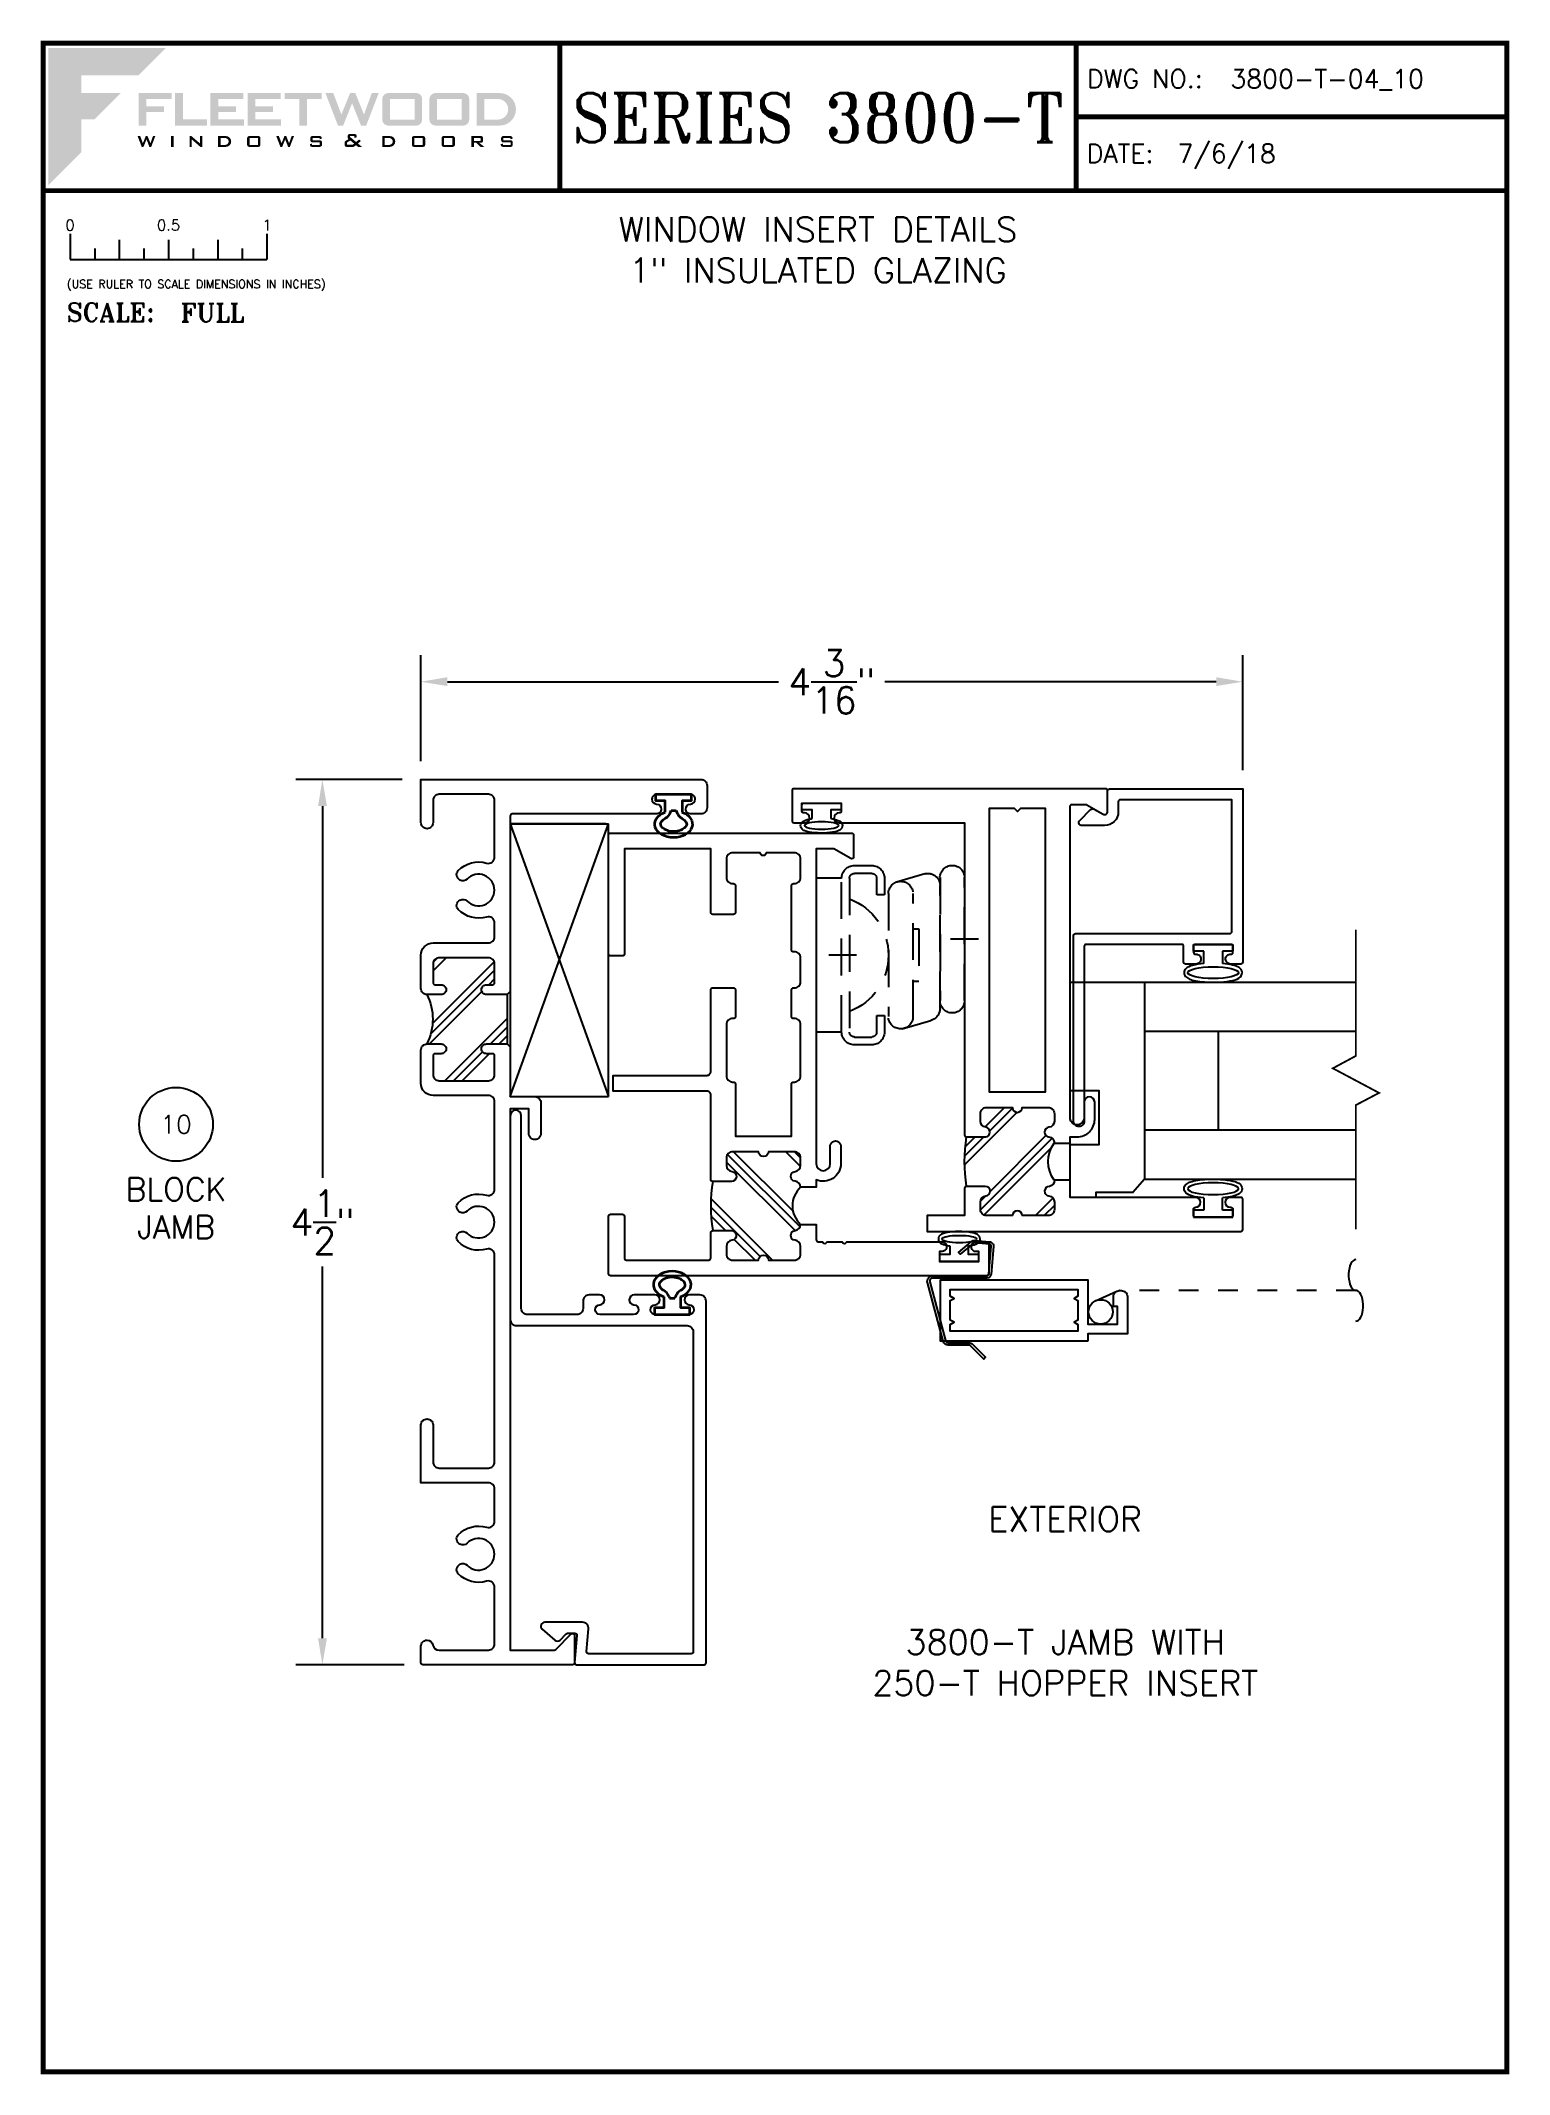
# Paper-space layout 'DETAIL 10' of a CAD drawing. Extents: x 0.3 to 7.8, y 0.1 to 10.4.
# The model-space entities are those that its viewports show. They can reach past a viewport. Long polylines and large blocks are cut down to what shows.
import ezdxf
from ezdxf.enums import TextEntityAlignment as Align

# ---------------------------------------------------------------- set-up
doc = ezdxf.new("R2010")
doc.units = 0
doc.header["$MEASUREMENT"] = 0
doc.linetypes.add('HIDDEN', pattern=[0.375, 0.25, -0.125])
doc.layers.get('0').update_dxf_attribs({"linetype": 'CONTINUOUS'})
doc.layers.get('Defpoints').update_dxf_attribs({"linetype": 'CONTINUOUS'})
for name, color, linetype in [('DIM', 7, 'CONTINUOUS'), ('FRAME', 1, 'CONTINUOUS'), ('GEOMETRY', 1, 'CONTINUOUS'), ('GLASS', 7, 'CONTINUOUS'), ('MISC', 7, 'CONTINUOUS'), ('SCREEN', 5, 'CONTINUOUS'), ('SCREEN_CLIP', 7, 'CONTINUOUS'), ('TEXT', 7, 'CONTINUOUS'), ('VENT', 5, 'CONTINUOUS')]:
    doc.layers.add(name, color=color, linetype=linetype)
doc.layers.add('PROFILE NUMBER', color=150, linetype='CONTINUOUS', lineweight=35)
doc.layers.add('VP', color=40, linetype='CONTINUOUS', plot=False)
doc.layers.get('VP').off()
doc.styles.add('ROMANS', font='romans')
doc.styles.add('ROMANT', font='romant')
doc.styles.add('SIMPLEX-094', font='simplex.shx', dxfattribs={"height": 0.094})
doc.styles.get("Standard").update_dxf_attribs({"font": 'simplex.shx'})
doc.dimstyles.new('FULL SCALE', dxfattribs={"dimscale": 0.75, "dimtxt": 0.18, "dimasz": 0.18, "dimexe": 0.18, "dimexo": 0.125, "dimgap": 0.09, "dimtad": 0, "dimtih": 1, "dimtoh": 1, "dimdec": 4, "dimzin": 0, "dimdsep": 46, "dimlunit": 4, "dimtxsty": 'Standard', "dimcen": 0.09, "dimadec": 0, "dimazin": 0, "dimtfac": 1, "dimtdec": 4, "dimtofl": 0, "dimtmove": 0, "dimatfit": 3, "dimfxl": 0, "dimtolj": 1, "dimtzin": 0, "dimarcsym": 0})

# ---------------------------------------------------------------- blocks, each defined once
blk = doc.blocks.new('sectball')
blk.add_circle((0, 0), 0.125)
blk.add_attdef('NO', text='', height=0.062).set_placement((0, 0), align=Align.MIDDLE_CENTER)
for tag, p in [('LINE1', (0, -0.2588)), ('LINE2', (0, -0.3864)), ('LINE3', (0, -0.5214))]:
    blk.add_attdef(tag, text='', height=0.078).set_placement(p, align=Align.CENTER)
blk = doc.blocks.new('Fleetwood_Logo_6-10-15')
h = blk.add_hatch(color=154)
h.dxf.hatch_style = 1
h.paths.add_polyline_path([(0.2526, -0.0017), (0.0019, -0.0017), (0.0019, -0.2942), (0.0725, -0.2236), (0.0725, -0.1535), (0.1007, -0.1535), (0.1567, -0.0976), (0.0725, -0.0976), (0.0725, -0.0596), (0.1946, -0.0596)])
h = blk.add_hatch(color=251)
h.dxf.hatch_style = 1
h.paths.add_polyline_path([(0.2487, -0.1256), (0.2112, -0.1256), (0.2112, -0.1102), (0.2647, -0.1102), (0.2647, -0.0976), (0.1946, -0.0976), (0.1946, -0.1667), (0.2112, -0.1667), (0.2112, -0.1377), (0.2487, -0.1377)])
h = blk.add_hatch(color=251)
h.dxf.hatch_style = 1
h.paths.add_polyline_path([(0.2886, -0.0976), (0.272, -0.0976), (0.272, -0.1667), (0.3401, -0.1667), (0.3401, -0.1535), (0.2886, -0.1535)])
h = blk.add_hatch(color=251)
h.dxf.hatch_style = 1
h.paths.add_polyline_path([(0.4175, -0.0976), (0.3474, -0.0976), (0.3474, -0.1667), (0.4185, -0.1667), (0.4185, -0.1534), (0.364, -0.1534), (0.364, -0.1377), (0.4015, -0.1377), (0.4015, -0.1256), (0.364, -0.1256), (0.364, -0.1102), (0.4175, -0.1102)])
h = blk.add_hatch(color=251)
h.dxf.hatch_style = 1
h.paths.add_polyline_path([(0.4965, -0.0976), (0.4264, -0.0976), (0.4264, -0.1667), (0.4975, -0.1667), (0.4975, -0.1534), (0.443, -0.1534), (0.443, -0.1377), (0.4804, -0.1377), (0.4804, -0.1256), (0.443, -0.1256), (0.443, -0.1102), (0.4965, -0.1102)])
h = blk.add_hatch(color=251)
h.dxf.hatch_style = 1
h.paths.add_polyline_path([(0.5842, -0.0976), (0.5054, -0.0976), (0.5054, -0.1102), (0.5365, -0.1102), (0.5365, -0.1667), (0.5531, -0.1667), (0.5531, -0.1102), (0.5842, -0.1102)])
h = blk.add_hatch(color=251)
h.dxf.hatch_style = 1
h.paths.add_polyline_path([(0.6089, -0.0976), (0.5921, -0.0976), (0.6188, -0.1667), (0.63, -0.1667), (0.6489, -0.1192), (0.6679, -0.1667), (0.6789, -0.1667), (0.7056, -0.0976), (0.6908, -0.0976), (0.6742, -0.1433), (0.6558, -0.0976), (0.6446, -0.0976), (0.6261, -0.1433)])
h = blk.add_hatch(color=251)
h.dxf.hatch_style = 1
h.paths.add_polyline_path([(0.7853, -0.0976), (0.726, -0.0976, 0.414214), (0.7133, -0.1102), (0.7133, -0.154, 0.414214), (0.726, -0.1667), (0.7853, -0.1667, 0.414214), (0.798, -0.154), (0.798, -0.1102, 0.414214)])
h.paths.add_polyline_path([(0.7819, -0.1102), (0.7819, -0.154), (0.7294, -0.154), (0.7294, -0.1102)], flags=16)
h = blk.add_hatch(color=251)
h.dxf.hatch_style = 1
h.paths.add_polyline_path([(0.8856, -0.0976), (0.8262, -0.0976, 0.414214), (0.8136, -0.1102), (0.8136, -0.154, 0.414214), (0.8262, -0.1667), (0.8856, -0.1667, 0.414214), (0.8982, -0.154), (0.8982, -0.1102, 0.414214)])
h.paths.add_polyline_path([(0.8822, -0.1102), (0.8822, -0.154), (0.8296, -0.154), (0.8296, -0.1102)], flags=16)
h = blk.add_hatch(color=251)
h.dxf.hatch_style = 1
h.paths.add_polyline_path([(0.9632, -0.0976), (0.914, -0.0976), (0.914, -0.1667), (0.9632, -0.1667, 1)])
h.paths.add_polyline_path([(0.9301, -0.1102), (0.9593, -0.1102, -1), (0.9593, -0.154), (0.9301, -0.154)], flags=16)
h = blk.add_hatch(color=7)
h.dxf.hatch_style = 1
h.paths.add_polyline_path([(0.2301, -0.1891), (0.2251, -0.1891), (0.2196, -0.2043), (0.2134, -0.1891), (0.2097, -0.1891), (0.2035, -0.2043), (0.1978, -0.1891), (0.1922, -0.1891), (0.2011, -0.2121), (0.2048, -0.2121), (0.2112, -0.1963), (0.2175, -0.2121), (0.2212, -0.2121)])
h = blk.add_hatch(color=7)
h.dxf.hatch_style = 1
h.paths.add_polyline_path([(0.2691, -0.1891), (0.2637, -0.1891), (0.2637, -0.2118), (0.2637, -0.2121), (0.2691, -0.2121)])
h = blk.add_hatch(color=7)
h.dxf.hatch_style = 1
h.paths.add_polyline_path([(0.3077, -0.1964), (0.3259, -0.2121), (0.3298, -0.2121), (0.3298, -0.1891), (0.325, -0.1891), (0.325, -0.2047), (0.3067, -0.1891), (0.3029, -0.1891), (0.3029, -0.2121), (0.3077, -0.2121)])
h = blk.add_hatch(color=7)
h.dxf.hatch_style = 1
h.paths.add_polyline_path([(0.3801, -0.1891), (0.3637, -0.1891), (0.3637, -0.2121), (0.3801, -0.2121, 1)])
h.paths.add_polyline_path([(0.3691, -0.2079), (0.3691, -0.1933), (0.3788, -0.1933, -1), (0.3788, -0.2079)], flags=16)
h = blk.add_hatch(color=7)
h.dxf.hatch_style = 1
h.paths.add_polyline_path([(0.4537, -0.2079), (0.4537, -0.1933, 0.414214), (0.4495, -0.1891), (0.4297, -0.1891, 0.414214), (0.4255, -0.1933), (0.4255, -0.2079, 0.414214), (0.4297, -0.2121), (0.4495, -0.2121, 0.414214)])
h.paths.add_polyline_path([(0.4308, -0.2079), (0.4308, -0.1933), (0.4484, -0.1933), (0.4484, -0.2079)], flags=16)
h = blk.add_hatch(color=7)
h.dxf.hatch_style = 1
h.paths.add_polyline_path([(0.5253, -0.1891), (0.5203, -0.1891), (0.5148, -0.2043), (0.5087, -0.1891), (0.5049, -0.1891), (0.4988, -0.2043), (0.493, -0.1891), (0.4874, -0.1891), (0.4963, -0.2121), (0.5001, -0.2121), (0.5064, -0.1963), (0.5127, -0.2121), (0.5164, -0.2121)])
h = blk.add_hatch(color=7)
h.dxf.hatch_style = 1
h.paths.add_polyline_path([(0.5801, -0.1891), (0.5643, -0.1891, 0.414214), (0.56, -0.1933), (0.56, -0.1981, 0.414214), (0.5643, -0.2024), (0.58, -0.2024), (0.58, -0.2078), (0.5637, -0.2078), (0.5637, -0.2052), (0.5591, -0.2062), (0.5591, -0.2078, 0.414214), (0.5634, -0.2121), (0.5805, -0.2121, 0.414214), (0.5848, -0.2078), (0.5848, -0.2024, 0.414214), (0.5805, -0.1982), (0.5648, -0.1982), (0.5648, -0.193), (0.5798, -0.193), (0.5798, -0.1958), (0.5843, -0.1948), (0.5843, -0.1933, 0.414214)])
h = blk.add_hatch(color=7)
h.dxf.hatch_style = 1
h.paths.add_polyline_path([(0.645, -0.1913, -0.222262), (0.6447, -0.1906), (0.6447, -0.1892), (0.6535, -0.1892), (0.6535, -0.193), (0.6587, -0.1918), (0.6587, -0.189, 0.414214), (0.6544, -0.1847), (0.6437, -0.1847, 0.414214), (0.6394, -0.189), (0.6394, -0.1922, 0.222262), (0.6407, -0.1948), (0.6415, -0.1955), (0.6345, -0.1998, 0.260684), (0.6329, -0.2027), (0.6329, -0.2078, 0.414214), (0.6372, -0.2121), (0.6514, -0.2121, 0.17577), (0.6536, -0.2113), (0.657, -0.2085), (0.6614, -0.2121), (0.6699, -0.2121), (0.6613, -0.2049), (0.6676, -0.1997), (0.6637, -0.1964), (0.6574, -0.2017)])
h.paths.add_polyline_path([(0.6532, -0.2052), (0.6509, -0.2072, -0.17577), (0.6502, -0.2074), (0.6382, -0.2074), (0.6382, -0.2033, -0.260684), (0.6387, -0.2025), (0.6451, -0.1985)], flags=16)
h = blk.add_hatch(color=7)
h.dxf.hatch_style = 1
h.paths.add_polyline_path([(0.7294, -0.1891), (0.713, -0.1891), (0.713, -0.2121), (0.7294, -0.2121, 1)])
h.paths.add_polyline_path([(0.7184, -0.2079), (0.7184, -0.1933), (0.7281, -0.1933, -1), (0.7281, -0.2079)], flags=16)
h = blk.add_hatch(color=7)
h.dxf.hatch_style = 1
h.paths.add_polyline_path([(0.8045, -0.2079), (0.8045, -0.1933, 0.414214), (0.8003, -0.1891), (0.7805, -0.1891, 0.414214), (0.7763, -0.1933), (0.7763, -0.2079, 0.414214), (0.7805, -0.2121), (0.8003, -0.2121, 0.414214)])
h.paths.add_polyline_path([(0.7816, -0.2079), (0.7816, -0.1933), (0.7992, -0.1933), (0.7992, -0.2079)], flags=16)
h = blk.add_hatch(color=7)
h.dxf.hatch_style = 1
h.paths.add_polyline_path([(0.8678, -0.2079), (0.8678, -0.1933, 0.414214), (0.8636, -0.1891), (0.8438, -0.1891, 0.414214), (0.8396, -0.1933), (0.8396, -0.2079, 0.414214), (0.8438, -0.2121), (0.8636, -0.2121, 0.414214)])
h.paths.add_polyline_path([(0.8449, -0.2079), (0.8449, -0.1933), (0.8624, -0.1933), (0.8624, -0.2079)], flags=16)
h = blk.add_hatch(color=7)
h.dxf.hatch_style = 1
h.paths.add_polyline_path([(0.9277, -0.1993), (0.9277, -0.1933, 0.414214), (0.9235, -0.1891), (0.9028, -0.1891), (0.9028, -0.2121), (0.9082, -0.2121), (0.9082, -0.2035), (0.9131, -0.2035), (0.9224, -0.2121), (0.9303, -0.2121), (0.9197, -0.2035), (0.9235, -0.2035, 0.414214)])
h.paths.add_polyline_path([(0.9082, -0.1993), (0.9082, -0.1933), (0.9214, -0.1933, -0.414214), (0.9224, -0.1943), (0.9224, -0.1983, -0.414214), (0.9214, -0.1993)], flags=16)
h = blk.add_hatch(color=7)
h.dxf.hatch_style = 1
h.paths.add_polyline_path([(0.9867, -0.1982), (0.971, -0.1982), (0.971, -0.193), (0.9859, -0.193), (0.9859, -0.1958), (0.9905, -0.1948), (0.9905, -0.1933, 0.414214), (0.9863, -0.1891), (0.9705, -0.1891, 0.414214), (0.9662, -0.1933), (0.9662, -0.1981, 0.414214), (0.9705, -0.2024), (0.9862, -0.2024), (0.9862, -0.2078), (0.9699, -0.2078), (0.9699, -0.2052), (0.9653, -0.2062), (0.9653, -0.2078, 0.414214), (0.9696, -0.2121), (0.9867, -0.2121, 0.414214), (0.991, -0.2078), (0.991, -0.2024, 0.414214)])
blk = doc.blocks.new('A-SIZE_P')
at = {"const_width": 0.025}
blk.add_lwpolyline([(0.313, 0.125), (7.751, 0.125), (7.751, 10.437), (0.313, 10.437)], close=True, dxfattribs=at)
for points in [[(2.938, 10.437), (2.938, 9.687)], [(5.563, 10.437), (5.563, 9.687)], [(5.563, 10.062), (7.751, 10.062)], [(0.313, 9.687), (7.751, 9.687)]]:
    blk.add_lwpolyline(points, dxfattribs=at)
at = {"xscale": 2.387023416083395, "yscale": 2.387023416083395, "zscale": 2.387023416083395}
blk.add_blockref('Fleetwood_Logo_6-10-15', (0.334, 10.416), dxfattribs=at)
for s, style, p in [('DWG NO.:', 'SIMPLEX-094', (5.617, 10.209)), ('DATE:', 'SIMPLEX-094', (5.616, 9.829)), ('SCALE:', 'ROMANT', (0.433, 9.022))]:
    blk.add_text(s, height=0.094, dxfattribs=dict(style=style)).set_placement(p)
for tag, p, style in [('DWG_NO', (6.346, 10.209), 'SIMPLEX-094'), ('DATE', (6.077, 9.829), 'SIMPLEX-094'), ('SCALE', (1.011, 9.02), 'ROMANT')]:
    blk.add_attdef(tag, p, '', height=0.094, dxfattribs=dict(style=style))
for tag, height, style, width, p, p2 in [('DWG_NO_F', 0.094, 'SIMPLEX-094', 1.745692, (6.347, 10.209), (7.683, 10.209)), ('PRODUCT', 0.25, 'ROMANT', 1.390728, (3.001, 9.934), (5.5, 9.934))]:
    blk.add_attdef(tag, text='', height=height, dxfattribs=dict(style=style, width=width)).set_placement(p, p2, align=Align.FIT)
blk = doc.blocks.new('Full')
for p, q in [((0.137, -0.219), (0.137, -0.35)), ((0.262, -0.294), (0.262, -0.35)), ((0.387, -0.249), (0.387, -0.35)), ((0.512, -0.294), (0.512, -0.35)), ((0.637, -0.249), (0.637, -0.35)), ((0.762, -0.294), (0.762, -0.35)), ((0.887, -0.249), (0.887, -0.35)), ((1.012, -0.294), (1.012, -0.35)), ((1.137, -0.219), (1.137, -0.35)), ((0.137, -0.35), (1.137, -0.35))]:
    blk.add_line(p, q)
for s, p in [('0', (0.137, -0.219)), ('0.5', (0.637, -0.219)), ('1', (1.137, -0.219))]:
    blk.add_text(s, height=0.055).set_placement(p, align=Align.BOTTOM_CENTER)
at = {"style": 'ROMANS'}
blk.add_text('(USE RULER TO SCALE DIMENSIONS IN INCHES)', height=0.04115, dxfattribs=at).set_placement((0.12, -0.495))
blk = doc.blocks.new('*D138')
at = {"color": 0, "lineweight": -2}
for p, q in [((2.232, 6.788), (2.232, 7.326)), ((6.409, 6.741), (6.409, 7.326)), ((2.367, 7.191), (4.05, 7.191)), ((6.274, 7.191), (4.59, 7.191))]:
    blk.add_line(p, q, dxfattribs=at)
at = {"color": 0}
for points in [[(2.367, 7.214), (2.367, 7.169), (2.232, 7.191)], [(6.274, 7.214), (6.274, 7.169), (6.409, 7.191)]]:
    blk.add_solid(points, dxfattribs=at)
at = {"layer": 'Defpoints', "color": 0}
for p in [(6.409, 7.191), (2.232, 6.694), (6.409, 6.647)]:
    blk.add_point(p, dxfattribs=at)
at = {"color": 0, "insert": (4.32, 7.191), "char_height": 0.135, "attachment_point": 5}
blk.add_mtext('\\A1;4{\\H1.000000x;\\S3/16;}"', dxfattribs=at)
blk = doc.blocks.new('*D139')
at = {"color": 0, "lineweight": -2}
for p, q in [((2.138, 6.694), (1.597, 6.694)), ((1.732, 6.559), (1.732, 4.669)), ((1.732, 2.329), (1.732, 4.219)), ((2.148, 2.194), (1.597, 2.194))]:
    blk.add_line(p, q, dxfattribs=at)
at = {"color": 0}
for points in [[(1.71, 6.559), (1.755, 6.559), (1.732, 6.694)], [(1.71, 2.329), (1.755, 2.329), (1.732, 2.194)]]:
    blk.add_solid(points, dxfattribs=at)
at = {"layer": 'Defpoints', "color": 0}
for p in [(2.232, 6.694), (1.732, 2.194), (2.242, 2.194)]:
    blk.add_point(p, dxfattribs=at)
at = {"color": 0, "insert": (1.732, 4.444), "char_height": 0.135, "attachment_point": 5}
blk.add_mtext('\\A1;4{\\H1.000000x;\\S1/2;}"', dxfattribs=at)
blk = doc.blocks.new('*U92')
at = {"layer": 'GEOMETRY'}
blk.add_lwpolyline([(1.45, 19.51), (1.493, 19.51), (1.493, 19.458), (1.528, 19.458), (1.528, 19.658), (1.493, 19.658), (1.493, 19.605), (1.45, 19.605)], dxfattribs=at)
blk.add_ellipse((1.415, 19.558), major_axis=(0, 0.0875), ratio=0.216465, dxfattribs=at)
blk.add_open_spline([(1.45, 19.605), (1.448, 19.62), (1.445, 19.632), (1.438, 19.649), (1.436, 19.656), (1.423, 19.663), (1.419, 19.664), (1.415, 19.664), (1.405, 19.664), (1.398, 19.658), (1.391, 19.649), (1.389, 19.644), (1.382, 19.624), (1.379, 19.606), (1.375, 19.545), (1.377, 19.499), (1.391, 19.466), (1.393, 19.46), (1.409, 19.45), (1.422, 19.451), (1.435, 19.46), (1.437, 19.465), (1.444, 19.479), (1.447, 19.491), (1.449, 19.507), (1.45, 19.509), (1.45, 19.51)], degree=3, knots=[5.253202, 5.253202, 5.253202, 5.253202, 5.797173, 5.797173, 6.160155, 6.160155, 6.283185, 6.283185, 6.283185, 6.559914, 6.559914, 6.836642, 6.836642, 7.54361, 7.54361, 8.941834, 8.941834, 9.296554, 9.296554, 9.572552, 9.572552, 9.848549, 9.848549, 10.398843, 10.398843, 10.454782, 10.454782, 10.454782, 10.454782], dxfattribs=at)
blk = doc.blocks.new('05P86-BLOCK-IG')
h = blk.add_hatch()
h.set_pattern_fill('PLAST', angle=45, style=0)
h.paths.add_polyline_path([(0.544, 1.12, -1), (0.544, 1.17), (0.544, 1.302, 0.414214), (0.512, 1.333), (0.474, 1.333, 0.38311), (0.443, 1.305, -0.947716), (0.393, 1.308), (0.393, 1.403, 0.081165), (0.143, 1.403), (0.143, 1.308, -0.947716), (0.094, 1.305, 0.38311), (0.063, 1.333), (0.024, 1.333, 0.414214), (-0.007, 1.302), (-0.007, 1.17, -1), (-0.007, 1.12), (-0.007, 0.988, 0.414214), (0.024, 0.957), (0.063, 0.957, 0.38311), (0.094, 0.985, -0.898027), (0.143, 0.985, 0.38311), (0.174, 0.957, -0.436275), (0.363, 0.957, 0.38311), (0.394, 0.985, -0.898027), (0.443, 0.985, 0.38311), (0.474, 0.957), (0.512, 0.957, 0.414214), (0.544, 0.988)])
for points in [[(0.003, 1.852, 0.414214), (-0.007, 1.842), (-0.007, 1.423, 0.414214), (0.003, 1.413), (0.134, 1.413, -0.414214), (0.143, 1.403), (0.143, 1.308, -0.947716), (0.094, 1.305, 0.38311), (0.063, 1.333), (0.024, 1.333, 0.414214), (-0.007, 1.302), (-0.007, 1.17, -1), (-0.007, 1.12), (-0.007, 0.988, 0.414214), (0.024, 0.957), (0.063, 0.957, 0.38311), (0.094, 0.985, -0.898027), (0.143, 0.985, 0.38311), (0.174, 0.957), (0.174, 0.877), (0.097, 0.877, 0.414214), (0.086, 0.867), (0.086, 0.847, -0.331679), (0.084, 0.843, 0.745356), (0.084, 0.824, -0.331679), (0.086, 0.82), (0.086, 0.747, -0.331679), (0.084, 0.743, 0.745356), (0.084, 0.724, -0.331679), (0.086, 0.72), (0.086, 0.244, -1.19356), (0.037, 0.244), (0.037, 0.25), (-0.014, 0.25), (-0.014, 0.05), (0.037, 0.05), (0.037, 0.074, -0.596863), (0.086, 0.074), (0.086, 0.01, -0.414214), (0.076, 0), (-0.076, 0, -0.414214), (-0.087, 0.01), (-0.087, 1.922, -0.414214), (-0.076, 1.932), (0.215, 1.932, -0.414214), (0.226, 1.922), (0.226, 1.862, -0.414214), (0.215, 1.852)], [(1.377, 1.298, -0.414214), (1.367, 1.288), (1.23, 1.288, -0.414214), (1.221, 1.298), (1.221, 1.302, 0.414214), (1.19, 1.333), (0.93, 1.333, 0.414214), (0.898, 1.302), (0.898, 1.298, -0.414214), (0.889, 1.288), (0.623, 1.288), (0.623, 1.002), (0.889, 1.002, -0.414214), (0.898, 0.992), (0.898, 0.988, 0.414214), (0.93, 0.957), (1.19, 0.957, 0.414214), (1.221, 0.988), (1.221, 0.992, -0.414214), (1.23, 1.002), (1.367, 1.002, -0.414214), (1.377, 0.992), (1.377, 0.988, 0.414214), (1.407, 0.957), (1.529, 0.957, 0.414214), (1.56, 0.988), (1.56, 0.992, -0.414214), (1.569, 1.002), (1.897, 1.002, -0.414214), (1.907, 0.992), (1.907, 0.988, 0.414214), (1.938, 0.957), (2.032, 0.957, 0.414214), (2.064, 0.988), (2.064, 1.132, -1), (2.064, 1.162), (2.064, 1.302, 0.414214), (2.032, 1.333), (1.938, 1.333, 0.414214), (1.907, 1.302), (1.907, 1.298, -0.414214), (1.897, 1.288), (1.76, 1.288, -0.414214), (1.75, 1.298), (1.75, 1.403, -0.414214), (1.76, 1.413), (2.084, 1.413), (2.084, 1.852), (1.549, 1.852, -0.414214), (1.539, 1.862), (1.539, 1.922, -0.414214), (1.549, 1.932), (2.154, 1.932, -0.414214), (2.163, 1.922), (2.163, 0.697, -0.414214), (2.154, 0.687), (2.042, 0.687, -0.57735), (2.034, 0.702), (2.084, 0.788), (2.084, 0.877), (0.483, 0.877, 1), (0.483, 0.806), (0.567, 0.806, -1.178959), (0.567, 0.752), (0.483, 0.752, -0.536675), (0.401, 0.877), (0.363, 0.877), (0.363, 0.957, 0.38311), (0.394, 0.985, -0.898027), (0.443, 0.985, 0.38311), (0.474, 0.957), (0.512, 0.957, 0.414214), (0.544, 0.988), (0.544, 1.12, -1), (0.544, 1.17), (0.544, 1.302, 0.414214), (0.512, 1.333), (0.474, 1.333, 0.38311), (0.443, 1.305, -0.947716), (0.393, 1.308), (0.393, 1.403, -0.414214), (0.404, 1.413), (0.832, 1.413, 0.414214), (0.852, 1.433), (0.852, 1.909), (0.932, 1.909), (0.932, 1.433, 0.414214), (0.952, 1.413), (1.367, 1.413, -0.414214), (1.377, 1.403)]]:
    blk.add_lwpolyline(points, format="xyb", close=True)
at = {"color": 7}
for centre, radius, start, end in [((0.269, 0.638), 0.775, 80.7195, 99.2805), ((0.269, 0.869), 0.129, 42.8591, 137.1409)]:
    blk.add_arc(centre, radius, start, end, dxfattribs=at)
blk = doc.blocks.new('4-BAR_HINGE')
for p, q in [((0.248, -1.119), (0.123, -1.119)), ((0.248, -1.901), (0.123, -1.901))]:
    blk.add_line(p, q)
at = {"linetype": 'HIDDEN', "ltscale": 0.75}
for p, q in [((0.248, -1.119), (0.248, -1.901)), ((0.288, -1.901), (0.288, -1.119)), ((0.401, -1.054), (0.313, -1.054)), ((0.313, -1.094), (0.401, -1.094)), ((0.426, -1.119), (0.426, -1.204)), ((0.466, -1.204), (0.466, -1.119)), ((0.556, -1.136), (0.701, -1.178)), ((0.426, -1.204), (0.466, -1.204)), ((0.486, -1.823), (0.486, -1.198)), ((0.611, -1.198), (0.611, -1.823)), ((0.748, -1.239), (0.748, -1.864)), ((0.748, -1.904), (0.748, -1.279)), ((0.873, -1.279), (0.873, -1.904)), ((0.641, -1.377), (0.611, -1.377)), ((0.641, -1.644), (0.641, -1.377)), ((0.611, -1.644), (0.641, -1.644)), ((0.466, -1.816), (0.426, -1.816)), ((0.426, -1.816), (0.426, -1.901)), ((0.466, -1.901), (0.466, -1.816)), ((0.401, -1.926), (0.313, -1.926)), ((0.67, -1.924), (0.526, -1.881)), ((0.313, -1.966), (0.401, -1.966))]:
    blk.add_line(p, q, dxfattribs=at)
at = {"linetype": 'Continuous'}
for p, q in [((0.324, -1.51), (0.183, -1.51)), ((0.943, -1.591), (0.802, -1.591))]:
    blk.add_line(p, q, dxfattribs=at)
at = {"linetype": 'HIDDEN', "ltscale": 0.75}
for centre, radius, start, end in [((0.313, -1.119), 0.065, 90, 180), ((0.313, -1.119), 0.025, 90, 180), ((0.401, -1.119), 0.065, 360, 90), ((0.401, -1.119), 0.025, 0, 90), ((0.548, -1.198), 0.0625, 0, 180), ((0.181, -1.51), 0.305, 290.4553, 69.5447), ((0.686, -1.239), 0.062, 0, 75.7192), ((0.81, -1.279), 0.0625, 0, 180), ((0.548, -1.823), 0.0625, 180, 0), ((0.313, -1.901), 0.065, 180, 270), ((0.313, -1.901), 0.025, 180, 270), ((0.401, -1.901), 0.065, 270, 0), ((0.401, -1.901), 0.025, 270, 0), ((0.686, -1.864), 0.062, 255.5579, 0), ((0.81, -1.904), 0.0625, 180, 0)]:
    blk.add_arc(centre, radius, start, end, dxfattribs=at)
blk = doc.blocks.new('05P11-Z-BAR')
h = blk.add_hatch()
h.set_pattern_fill('PLAST', angle=45, style=0)
h.set_pattern_definition([(45, (-0.3846, -1e-07), (-0.176777, 0.176777), []), (45, (-0.4067, 0.0221), (-0.176777, 0.176777), []), (45, (-0.4288, 0.0442), (-0.176777, 0.176777), [])])
h.paths.add_polyline_path([(0.006, 1.12, -0.414214), (-0.018, 1.145, -0.414214), (0.006, 1.17), (0.006, 1.302, 0.414214), (-0.025, 1.333), (-0.063, 1.333, 0.38311), (-0.094, 1.305, -0.947716), (-0.143, 1.308), (-0.143, 1.403, 0.087329), (-0.394, 1.403), (-0.394, 1.308, -1), (-0.443, 1.308, 0.352985), (-0.473, 1.333), (-0.512, 1.333, 0.414214), (-0.544, 1.302), (-0.544, 1.17, -0.414214), (-0.518, 1.145, -0.414214), (-0.544, 1.12), (-0.544, 0.988, 0.414214), (-0.512, 0.957), (-0.474, 0.957, 0.38311), (-0.443, 0.985, -0.898027), (-0.394, 0.985, 0.38311), (-0.363, 0.957, -0.325577), (-0.174, 0.957, 0.363634), (-0.143, 0.982, -0.947716), (-0.094, 0.985, 0.38311), (-0.063, 0.957), (-0.025, 0.957, 0.414214), (0.006, 0.988)])
blk.add_line((-0.087, 0.877), (-0.087, 0.877))
for points in [[(-2.164, 2.28, -0.414214), (-2.154, 2.29), (-2.001, 2.29, -0.414214), (-1.991, 2.28), (-1.991, 2.226, -1), (-2.041, 2.226), (-2.041, 2.23, 0.414214), (-2.051, 2.24), (-2.081, 2.24, 0.414214), (-2.091, 2.23), (-2.091, 2.05, 0.414214), (-2.081, 2.04), (-2.051, 2.04, 0.414214), (-2.041, 2.05), (-2.041, 2.051, -1), (-1.991, 2.051), (-1.991, 1.413), (-0.403, 1.413, -0.414214), (-0.394, 1.403), (-0.394, 1.306, -0.888834), (-0.443, 1.306, 0.377258), (-0.474, 1.333), (-0.512, 1.333, 0.414214), (-0.544, 1.302), (-0.544, 1.17, -1), (-0.544, 1.12), (-0.544, 0.988, 0.414214), (-0.512, 0.957), (-0.474, 0.957, 0.383109), (-0.443, 0.985, -0.898027), (-0.394, 0.985, 0.38311), (-0.363, 0.957), (-0.363, 0.877), (-0.394, 0.877), (-0.394, 0.842, -0.414214), (-0.483, 0.752), (-0.571, 0.752, -1), (-0.571, 0.806), (-0.486, 0.806, 0.859155), (-0.486, 0.877), (-2.074, 0.877, 0.414214), (-2.084, 0.867), (-2.084, 0.797, 0.131652), (-2.082, 0.792), (-2.035, 0.709, -0.577353), (-2.048, 0.687), (-2.154, 0.687, -0.414214), (-2.164, 0.697), (-2.164, 2.28)], [(-0.025, 0.957, 0.414214), (0.006, 0.988), (0.006, 1.12, -1), (0.006, 1.17), (0.006, 1.302, 0.414214), (-0.025, 1.333), (-0.063, 1.333, 0.38311), (-0.094, 1.305, -0.947716), (-0.143, 1.308), (-0.143, 1.403, -0.414214), (-0.133, 1.413), (0.006, 1.413), (0.006, 1.603), (0.086, 1.603), (0.086, 0.01, -0.414214), (0.077, 0), (-0.077, 0, -0.414214), (-0.087, 0.01), (-0.087, 0.064, -1), (-0.037, 0.064), (-0.037, 0.06, 0.414214), (-0.027, 0.05), (0.003, 0.05, 0.414214), (0.014, 0.06), (0.014, 0.24, 0.414214), (0.003, 0.25), (-0.027, 0.25, 0.414214), (-0.037, 0.24), (-0.037, 0.239, -1), (-0.087, 0.239), (-0.087, 0.877), (-0.174, 0.877), (-0.174, 0.957, 0.363634), (-0.143, 0.982, -0.947716), (-0.094, 0.985, 0.38311), (-0.063, 0.957), (-0.025, 0.957)]]:
    blk.add_lwpolyline(points, format="xyb")
blk.add_lwpolyline([(-2.063, 1.16), (-2.063, 1.288), (-0.623, 1.288), (-0.623, 1.002), (-2.063, 1.002), (-2.063, 1.129), (-2.048, 1.145)], close=True)
at = {"color": 7}
for centre, radius, start, end in [((-0.269, 0.638), 0.775, 80.7195, 99.2805), ((-0.269, 0.828), 0.16, 53.9319, 126.0681)]:
    blk.add_arc(centre, radius, start, end, dxfattribs=at)
blk = doc.blocks.new('05P09-1in_GLASS_STOP')
for p, q in [((-1.338, 0.25), (-1.373, 0.25)), ((-1.373, 0.25), (-1.373, 0.05)), ((-1.338, 0.197), (-1.338, 0.25)), ((-0.022, 0.197), (-0.022, 0.25)), ((-0.022, 0.25), (0.013, 0.25)), ((0.013, 0.25), (0.013, 0.05)), ((-1.276, 0.197), (-1.338, 0.197)), ((-0.084, 0.197), (-0.022, 0.197)), ((-1.373, 0.05), (-1.338, 0.05)), ((-1.338, 0.05), (-1.338, 0.102)), ((-1.338, 0.102), (-1.276, 0.102)), ((-0.022, 0.102), (-0.084, 0.102)), ((-0.022, 0.05), (-0.022, 0.102)), ((0.013, 0.05), (-0.022, 0.05))]:
    blk.add_line(p, q)
blk.add_lwpolyline([(-2.035, 0.709, -0.57735), (-2.047, 0.687), (-2.153, 0.687, 0.414214), (-2.163, 0.677), (-2.163, 0), (-1.283, 0, 0.414214), (-1.273, 0.01), (-1.273, 0.062, 0.414214), (-1.298, 0.087, 0.435311), (-1.323, 0.061, -0.435311), (-1.333, 0.05), (-1.363, 0.05, -0.414214), (-1.373, 0.06), (-1.373, 0.24, -0.414214), (-1.363, 0.25), (-1.333, 0.25, -0.435311), (-1.323, 0.239, 0.435311), (-1.298, 0.212, 0.414214), (-1.273, 0.237), (-1.273, 0.29, 0.414214), (-1.283, 0.3), (-1.363, 0.3, -0.414214), (-1.373, 0.31), (-1.373, 0.795, -0.414214), (-1.363, 0.805), (-0.474, 0.805, 0.414214), (-0.447, 0.832), (-0.447, 0.833, 0.414214), (-0.474, 0.86), (-1.418, 0.86, 0.414214), (-1.428, 0.85), (-1.428, 0.065, -0.414214), (-1.438, 0.055), (-2.108, 0.055), (-2.108, 0.622, -0.414214), (-2.098, 0.632), (-2.047, 0.632, 0.414214), (-1.977, 0.702), (-1.977, 0.817, 0.668179), (-2.003, 0.828), (-2.058, 0.773, 0.339454), (-2.06, 0.755)], format="xyb", close=True)
at = {"extrusion": (0, 0, -1)}
blk.add_ellipse((-1.229, 0.15), major_axis=(0, 0.129), ratio=0.232303, dxfattribs=at)
blk.add_ellipse((-0.131, 0.15), major_axis=(0, 0.129), ratio=0.232303)
for points in [[(-1.276, 0.197), (-1.274, 0.219), (-1.271, 0.239), (-1.262, 0.269), (-1.258, 0.28), (-1.245, 0.294), (-1.237, 0.298), (-1.229, 0.298), (-1.218, 0.298), (-1.21, 0.292), (-1.201, 0.279), (-1.197, 0.272), (-1.187, 0.244), (-1.183, 0.215), (-1.178, 0.136), (-1.182, 0.085), (-1.194, 0.034), (-1.198, 0.022), (-1.214, 0.005), (-1.228, 0), (-1.249, 0.008), (-1.254, 0.016), (-1.262, 0.032), (-1.265, 0.041), (-1.272, 0.067), (-1.274, 0.084), (-1.276, 0.102)], [(-0.084, 0.197), (-0.086, 0.219), (-0.089, 0.239), (-0.098, 0.269), (-0.102, 0.28), (-0.115, 0.294), (-0.123, 0.298), (-0.131, 0.298), (-0.142, 0.298), (-0.15, 0.292), (-0.159, 0.279), (-0.163, 0.272), (-0.173, 0.244), (-0.177, 0.215), (-0.182, 0.136), (-0.178, 0.085), (-0.166, 0.034), (-0.162, 0.022), (-0.146, 0.005), (-0.132, 0), (-0.111, 0.008), (-0.106, 0.016), (-0.098, 0.032), (-0.095, 0.041), (-0.088, 0.067), (-0.086, 0.084), (-0.084, 0.102)]]:
    blk.add_open_spline(points, degree=3, knots=[5.075676, 5.075676, 5.075676, 5.075676, 5.596595, 5.596595, 6.055763, 6.055763, 6.283185, 6.283185, 6.283185, 6.572914, 6.572914, 6.862642, 6.862642, 7.608886, 7.608886, 8.676451, 8.676451, 9.18434, 9.18434, 9.518242, 9.518242, 9.852144, 9.852144, 10.186046, 10.186046, 10.631436, 10.631436, 10.631436, 10.631436])
blk = doc.blocks.new('*U93')
at = {"layer": 'GEOMETRY'}
blk.add_lwpolyline([(1.607, 19.51), (1.563, 19.51), (1.563, 19.458), (1.528, 19.458), (1.528, 19.658), (1.563, 19.658), (1.563, 19.605), (1.607, 19.605)], dxfattribs=at)
at = {"layer": 'GEOMETRY', "extrusion": (0, 0, -1)}
blk.add_ellipse((1.642, 19.558), major_axis=(0, 0.0875), ratio=0.216465, dxfattribs=at)
at = {"layer": 'GEOMETRY'}
blk.add_open_spline([(1.607, 19.605), (1.609, 19.62), (1.612, 19.632), (1.618, 19.649), (1.621, 19.656), (1.634, 19.663), (1.638, 19.664), (1.642, 19.664), (1.652, 19.664), (1.659, 19.658), (1.666, 19.649), (1.668, 19.644), (1.675, 19.624), (1.678, 19.606), (1.682, 19.545), (1.679, 19.499), (1.666, 19.466), (1.663, 19.46), (1.647, 19.45), (1.635, 19.451), (1.622, 19.46), (1.62, 19.465), (1.612, 19.479), (1.61, 19.491), (1.607, 19.507), (1.607, 19.509), (1.607, 19.51)], degree=3, knots=[5.253202, 5.253202, 5.253202, 5.253202, 5.797173, 5.797173, 6.160155, 6.160155, 6.283185, 6.283185, 6.283185, 6.559914, 6.559914, 6.836642, 6.836642, 7.54361, 7.54361, 8.941834, 8.941834, 9.296554, 9.296554, 9.572552, 9.572552, 9.848549, 9.848549, 10.398843, 10.398843, 10.454782, 10.454782, 10.454782, 10.454782], dxfattribs=at)
blk = doc.blocks.new('114-FLAT_SCREEN')
blk.add_line((0.142, 0.603), (0.142, 0.602))
at = {"linetype": 'HIDDEN'}
blk.add_line((0.194, 0.481), (0.144, 0.59), dxfattribs=at)
blk.add_lwpolyline([(0.399, 0.442), (0.399, -0.307), (0.087, -0.307), (0.087, 0.442), (0.312, 0.442), (0.312, 0.593), (0.222, 0.593), (0.222, 0.572), (0.172, 0.572, -0.414214), (0.142, 0.602), (0.142, 0.613, -0.414214), (0.172, 0.643), (0.362, 0.643), (0.362, 0.442)], format="xyb", close=True)
blk.add_lwpolyline([(0.292, -0.257), (0.193, -0.257), (0.182, -0.237), (0.17, -0.257), (0.136, -0.257), (0.136, 0.392), (0.17, 0.392), (0.182, 0.372), (0.193, 0.392), (0.292, 0.392), (0.303, 0.372), (0.315, 0.392), (0.348, 0.392), (0.348, -0.257), (0.315, -0.257), (0.303, -0.237)], close=True)
blk.add_circle((0.25, 0.507), 0.0618)
blk = doc.blocks.new('*U181')
at = {"layer": 'PROFILE NUMBER', "color": 5}
for p, q in [((-0.016, 0.092), (-0.013, 0.083)), ((-0.013, 0.083), (0.013, 0.083)), ((0.013, 0.083), (0.016, 0.092))]:
    blk.add_line(p, q, dxfattribs=at)
blk.add_lwpolyline([(-0.043, 0.091), (-0.043, 0.034), (-0.09, 0.034), (-0.09, 0), (0.09, 0), (0.09, 0.034), (0.043, 0.034), (0.043, 0.091)], dxfattribs=at)
for centre, start, end in [((-0.073, 0.071), 19.8289, 61.175), ((0.073, 0.071), 118.7633, 160.1945)]:
    blk.add_arc(centre, 0.06, start, end, dxfattribs=at)
blk.add_ellipse((0, 0.152), major_axis=(-0.0958, 0), ratio=0.712114, start_param=2.033109, end_param=7.391692, dxfattribs=at)
blk.add_open_spline([(0.044, 0.124), (0.053, 0.129), (0.059, 0.135), (0.069, 0.15), (0.068, 0.157), (0.049, 0.179), (0.027, 0.189), (-0.021, 0.191), (-0.045, 0.181), (-0.067, 0.16), (-0.068, 0.152), (-0.061, 0.137), (-0.054, 0.129), (-0.044, 0.124)], degree=3, knots=[2.2211, 2.2211, 2.2211, 2.2211, 2.727733, 2.727733, 3.7005, 3.7005, 4.673268, 4.673268, 5.646035, 5.646035, 6.618803, 6.618803, 7.203997, 7.203997, 7.203997, 7.203997], dxfattribs=at)
blk = doc.blocks.new('3809 BLOCK FRAME')
h = blk.add_hatch()
h.set_pattern_fill('PLAST', color=256, angle=45, style=0)
h.set_pattern_definition([(45, (-4.25098, -6.643), (-0.176777, 0.176777), []), (45, (-4.27308, -6.6209), (-0.176777, 0.176777), []), (45, (-4.29517, -6.5988), (-0.176777, 0.176777), [])])
edge = h.paths.add_edge_path()
edge.add_arc((-0.937, 0.093), 0.031, 270, 360, ccw=False)
edge.add_line((-0.937, 0.062), (-1.033, 0.062))
edge.add_arc((-1.033, 0.072), 0.01, 180, 270, ccw=False)
edge.add_line((-1.043, 0.072), (-1.043, 0.103))
edge.add_arc((-1.068, 0.103), 0.025, 360, 450)
edge.add_arc((-1.068, 0.103), 0.025, 90, 180)
edge.add_line((-1.093, 0.103), (-1.093, 0.031))
edge.add_arc((-1.218, -0.221), 0.281, 63.5092, 116.4908)
edge.add_line((-1.344, 0.031), (-1.344, 0.103))
edge.add_arc((-1.369, 0.103), 0.025, 0, 90)
edge.add_arc((-1.369, 0.103), 0.025, 90, 180)
edge.add_line((-1.394, 0.103), (-1.394, 0.072))
edge.add_arc((-1.404, 0.072), 0.01, 270, 360, ccw=False)
edge.add_line((-1.404, 0.062), (-1.5, 0.062))
edge.add_arc((-1.5, 0.093), 0.031, 180, 270, ccw=False)
edge.add_line((-1.531, 0.093), (-1.531, 0.343))
edge.add_arc((-1.5, 0.343), 0.031, 90, 180, ccw=False)
edge.add_line((-1.5, 0.374), (-1.404, 0.374))
edge.add_arc((-1.404, 0.364), 0.01, 0, 90, ccw=False)
edge.add_line((-1.394, 0.364), (-1.394, 0.333))
edge.add_arc((-1.369, 0.333), 0.025, 180, 270)
edge.add_arc((-1.369, 0.333), 0.025, 270, 360)
edge.add_line((-1.344, 0.333), (-1.344, 0.439))
edge.add_line((-1.344, 0.439), (-1.093, 0.439))
edge.add_line((-1.093, 0.439), (-1.093, 0.333))
edge.add_arc((-1.068, 0.333), 0.025, 180, 270)
edge.add_arc((-1.068, 0.333), 0.025, 270, 360)
edge.add_line((-1.043, 0.333), (-1.043, 0.364))
edge.add_arc((-1.033, 0.364), 0.01, 90, 180, ccw=False)
edge.add_line((-1.033, 0.374), (-0.937, 0.374))
edge.add_arc((-0.937, 0.343), 0.031, 0, 90, ccw=False)
edge.add_line((-0.906, 0.343), (-0.906, 0.093))
blk.add_line((-1.093, 0.439), (-1.344, 0.439))
for points in [[(-1.093, 0.439), (-1.093, 0.333, 0.414214), (-1.068, 0.308, 0.414214), (-1.043, 0.333), (-1.043, 0.364, -0.414214), (-1.033, 0.374), (-0.937, 0.374, -0.414214), (-0.906, 0.343), (-0.906, 0.093, -0.414214), (-0.937, 0.062), (-1.033, 0.062, -0.414214), (-1.043, 0.072), (-1.043, 0.103, 0.414214), (-1.068, 0.128), (-1.068, 0.128, 0.414214), (-1.093, 0.103), (-1.093, 0.031, 0.414214), (-1.062, 0), (-0.893, 0, 0.414214), (-0.831, 0.062), (-0.831, 0.343, -0.414214), (-0.8, 0.374), (-0.729, 0.374, -0.5024), (-0.699, 0.334, 0.280293), (-0.661, 0.19, 0.498955), (-0.613, 0.198), (-0.613, 0.198, 0.334263), (-0.618, 0.235, -2.470836), (-0.506, 0.235, 0.334263), (-0.511, 0.198, 0.498955), (-0.463, 0.19, 0.280293), (-0.425, 0.334, -0.5024), (-0.395, 0.374), (-0.106, 0.374, -0.414214), (-0.075, 0.343), (-0.075, 0.093, -0.414214), (-0.106, 0.062), (-0.219, 0.062, 0.414214), (-0.25, 0.031, 0.414214), (-0.219, 0), (0, 0), (0, 1.423, 0.414214), (-0.031, 1.454), (-0.144, 1.454, 0.414214), (-0.175, 1.423), (-0.175, 1.371, 0.414214), (-0.15, 1.346), (-0.15, 1.346, 0.399638), (-0.125, 1.37, -0.399638), (-0.1, 1.394), (-0.1, 1.394, -0.414214), (-0.075, 1.369), (-0.075, 1.199, -0.414214), (-0.1, 1.174), (-0.1, 1.174, -0.399638), (-0.125, 1.198, 0.399638), (-0.15, 1.221, 0.414214), (-0.175, 1.196), (-0.175, 0.464, -0.414214), (-0.185, 0.454), (-1.078, 0.454), (-1.093, 0.439)], [(-1.344, 0.439), (-1.344, 0.439), (-1.359, 0.454), (-1.612, 0.454), (-1.612, 0.579, 0.414214), (-1.643, 0.61), (-1.799, 0.61, 0.414214), (-1.83, 0.579, 0.414214), (-1.799, 0.548), (-1.674, 0.548), (-1.674, 0.454), (-4.425, 0.454), (-4.425, 0.678, -0.198912), (-4.422, 0.685), (-4.343, 0.764, 0.668179), (-4.35, 0.781), (-4.49, 0.781, 0.414214), (-4.5, 0.771), (-4.5, 0.01, 0.414214), (-4.49, 0), (-4.406, 0, 0.414214), (-4.375, 0.031, 0.358249), (-4.4, 0.061, -0.358249), (-4.425, 0.092), (-4.425, 0.343, -0.414214), (-4.394, 0.374), (-4.105, 0.374, -0.5024), (-4.075, 0.334, 0.280293), (-4.037, 0.19, 0.498955), (-3.989, 0.198, 0.334263), (-3.994, 0.235, -2.470836), (-3.882, 0.235, 0.334263), (-3.887, 0.198, 0.498955), (-3.839, 0.19, 0.280293), (-3.801, 0.334, -0.5024), (-3.771, 0.374), (-3.606, 0.374, -0.414214), (-3.575, 0.343), (-3.575, 0), (-3.281, 0, 0.414214), (-3.25, 0.031, 0.414214), (-3.281, 0.062), (-3.469, 0.062, -0.414214), (-3.5, 0.093), (-3.5, 0.343, -0.414214), (-3.469, 0.374), (-2.417, 0.374, -0.5024), (-2.387, 0.334, 0.280293), (-2.349, 0.19, 0.498955), (-2.301, 0.198, 0.334263), (-2.306, 0.235, -2.470836), (-2.194, 0.235, 0.334263), (-2.199, 0.198, 0.498955), (-2.151, 0.19, 0.280293), (-2.113, 0.334, -0.5024), (-2.083, 0.374), (-1.637, 0.374, -0.414214), (-1.606, 0.343), (-1.606, 0.062, 0.414214), (-1.544, 0), (-1.375, 0, 0.414214), (-1.344, 0.031), (-1.344, 0.103, 0.414214), (-1.369, 0.128, 0.414214), (-1.394, 0.103), (-1.394, 0.072, -0.414214), (-1.404, 0.062), (-1.5, 0.062, -0.414214), (-1.531, 0.093), (-1.531, 0.343, -0.414214), (-1.5, 0.374), (-1.404, 0.374, -0.414214), (-1.394, 0.364), (-1.394, 0.333, 0.414214), (-1.369, 0.308, 0.414214), (-1.344, 0.333), (-1.344, 0.439)]]:
    blk.add_lwpolyline(points, format="xyb")
blk.add_arc((-1.218, -0.221), 0.281, 63.5092, 116.4908)
blk = doc.blocks.new('3810_2p25in_Insert_Glass_Stop')
blk.add_lwpolyline([(1.82, 0.582, 0.975), (1.77, 0.581), (1.77, 0.411, 0.975), (1.82, 0.41, -0.975), (1.87, 0.408), (1.87, 0.303, -0.975), (1.82, 0.301, 0.975), (1.77, 0.3), (1.77, 0.13, 0.975), (1.82, 0.129, -0.975), (1.87, 0.127), (1.87, 0.074, -0.414214), (1.839, 0.043), (1.801, 0.043, 0.414214), (1.77, 0.012), (1.77, -0.24, 0.414214), (1.801, -0.271), (2.781, -0.271, -1), (2.781, -0.327), (1.745, -0.327, -0.414214), (1.714, -0.296), (1.714, 0.572, 0.414214), (1.683, 0.603), (0.056, 0.603, 0.414214), (0.046, 0.593), (0.046, 0.071, 0.440011), (0.057, 0.061), (0.172, 0.071, -0.440011), (0.206, 0.04), (0.206, -0.152, -0.691708), (0.171, -0.165), (0.115, -0.101, -0.395486), (0.116, -0.074), (0.147, -0.043, 0.198912), (0.15, -0.036), (0.15, 0.002, 0.440011), (0.139, 0.012), (0.001, 0, -0.440011), (-0.01, 0.01), (-0.01, 0.658, -0.414214), (0, 0.668), (1.839, 0.668, -0.414214), (1.87, 0.637), (1.87, 0.584, -0.975)], format="xyb", close=True)

msp = doc.modelspace()

# ---------------------------------------------------------------- linework, layer by layer
for p, q in [((2.472, -0.173), (2.972, -0.173)), ((2.472, -1.559), (2.847, -1.559))]:
    msp.add_line(p, q)
at = {"layer": 'GLASS'}
for p, q in [((2.472, -0.173), (2.972, -1.559)), ((2.472, -1.559), (2.972, -0.173)), ((2.472, -0.173), (2.472, -1.559)), ((2.958, -0.173), (2.472, -0.173)), ((2.972, -1.559), (2.972, -0.173)), ((2.472, -1.559), (2.972, -1.559))]:
    msp.add_line(p, q, dxfattribs=at)
at = {"layer": 'GLASS', "linetype": 'Continuous'}
for p, q in [((5.695, -0.978), (6.769, -0.978)), ((5.695, -1.226), (6.769, -1.226)), ((6.07, -1.226), (6.07, -1.729)), ((6.769, -1.729), (5.695, -1.729)), ((5.695, -1.978), (6.769, -1.978))]:
    msp.add_line(p, q, dxfattribs=at)
at = {"layer": 'GLASS', "color": 7, "linetype": 'Continuous'}
msp.add_line((5.695, -1.978), (6.769, -1.978), dxfattribs=at)
at = {"layer": 'GLASS', "const_width": 0.0094}
msp.add_lwpolyline([(6.769, -2.233), (6.769, -1.602), (6.887, -1.54), (6.652, -1.415), (6.769, -1.352), (6.769, -0.711)], dxfattribs=at)
at = {"layer": 'MISC'}
msp.add_lwpolyline([(5.318, -2.014), (5.318, -1.803), (5.464, -1.803), (5.464, -1.53), (5.318, -1.53), (5.318, -0.978), (5.695, -0.978), (5.695, -1.978), (5.635, -2.047), (5.447, -2.047), (5.447, -2.071)], dxfattribs=at)
at = {"layer": 'SCREEN', "linetype": 'HIDDEN', "ltscale": 0.25}
msp.add_line((6.769, -2.544), (5.572, -2.544), dxfattribs=at)
at = {"layer": 'SCREEN', "flags": 128}
for points in [[(6.769, -2.387), (6.762, -2.389), (6.756, -2.393), (6.75, -2.399), (6.744, -2.408), (6.739, -2.419), (6.736, -2.431), (6.733, -2.444), (6.732, -2.459), (6.732, -2.473), (6.733, -2.487), (6.736, -2.501), (6.739, -2.513), (6.744, -2.524), (6.75, -2.532), (6.756, -2.539), (6.762, -2.543), (6.769, -2.544)], [(6.769, -2.701), (6.776, -2.699), (6.783, -2.696), (6.789, -2.689), (6.794, -2.68), (6.799, -2.67), (6.803, -2.657), (6.805, -2.644), (6.806, -2.63), (6.806, -2.615), (6.805, -2.601), (6.803, -2.588), (6.799, -2.575), (6.794, -2.565), (6.789, -2.556), (6.783, -2.549), (6.776, -2.545), (6.769, -2.544)]]:
    msp.add_lwpolyline(points, dxfattribs=at)
at = {"layer": 'SCREEN_CLIP'}
msp.add_lwpolyline([(4.916, -2.32, 0.414214), (4.907, -2.309), (4.831, -2.302, 0.198912), (4.824, -2.305), (4.758, -2.36), (4.75, -2.351), (4.816, -2.295, -0.198912), (4.832, -2.29), (4.908, -2.297, -0.414214), (4.928, -2.321), (4.915, -2.461, -0.388879), (4.894, -2.482), (4.618, -2.482, 0.493145), (4.604, -2.5), (4.684, -2.799, 0.339454), (4.698, -2.81), (4.804, -2.81, -0.198912), (4.819, -2.816), (4.887, -2.884), (4.878, -2.893), (4.811, -2.825, 0.198912), (4.804, -2.822), (4.698, -2.822, -0.339454), (4.672, -2.802), (4.592, -2.504, -0.493145), (4.618, -2.47), (4.894, -2.47, 0.388879), (4.904, -2.46)], format="xyb", close=True, dxfattribs=at)

# ---------------------------------------------------------------- block references
at = {"layer": 'DIM', "rotation": 270}
for name, p in [('*U93', (-15.504, 1.461)), ('*U92', (-14.804, -0.868))]:
    msp.add_blockref(name, p, dxfattribs=at)
at = {"layer": 'FRAME', "xscale": -1}
for name, p, rotation in [('3809 BLOCK FRAME', (2.018, 0.053), 270.0000000000003), ('3810_2p25in_Insert_Glass_Stop', (2.799, -4.437), 270.0000000000002)]:
    msp.add_blockref(name, p, dxfattribs=dict(at, rotation=rotation))
at = {"layer": 'FRAME', "rotation": 90}
msp.add_blockref('05P86-BLOCK-IG', (4.904, -2.383), dxfattribs=at)
at = {"layer": 'GLASS', "xscale": -1, "rotation": 180}
msp.add_blockref('4-BAR_HINGE', (3.908, -2.35), dxfattribs=at)
at = {"layer": 'SCREEN', "rotation": 270}
msp.add_blockref('114-FLAT_SCREEN', (4.965, -2.403), dxfattribs=at)
at = {"layer": 'TEXT', "xscale": -1, "rotation": 180}
msp.add_blockref('*U181', (3.302, -0.022), dxfattribs=at)
at = {"layer": 'TEXT'}
msp.add_blockref('*U181', (3.295, -2.667), dxfattribs=at)
at = {"layer": 'VENT', "xscale": -1}
for name, rotation in [('05P11-Z-BAR', 90), ('05P09-1in_GLASS_STOP', 90.00000000000024)]:
    msp.add_blockref(name, (6.194, -2.158), dxfattribs=dict(at, rotation=rotation))

psp = doc.layouts.new('DETAIL 10')

# ---------------------------------------------------------------- block references
ref = psp.add_blockref('A-SIZE_P', (0, 0))
ref.add_attrib('DATE', '7/6/18', (6.07741, 9.82884), dxfattribs={"height": 0.094, "style": 'SIMPLEX-094'})
ref.add_attrib('SCALE', 'FULL', (1.01101, 9.02035), dxfattribs={"height": 0.094, "style": 'ROMANT'})
ref.add_attrib('PRODUCT', 'SERIES 3800-T', dxfattribs={"height": 0.25, "style": 'ROMANT', "width": 0.807692}).set_placement((3.0005, 9.93352), (5.5005, 9.93352), align=Align.FIT)
ref.add_attrib('DWG_NO', '3800-T-04_10', (6.34634, 10.20879), dxfattribs={"height": 0.094, "style": 'SIMPLEX-094'})
psp.add_blockref('Full', (0.313, 9.687))
at = {"layer": 'TEXT', "xscale": 1.5, "yscale": 1.5, "zscale": 1.5}
psp.add_blockref('sectball', (0.98833, 4.94118), dxfattribs=at).add_auto_attribs({'NO': '10', 'LINE1': 'BLOCK', 'LINE2': 'JAMB'})

# ---------------------------------------------------------------- texts
at = {"layer": 'TEXT', "color": 7, "char_height": 0.125, "width": 3.0667, "attachment_point": 5}
for s, insert in [('WINDOW INSERT DETAILS\\P1" INSULATED GLAZING', (4.2505, 9.38651)), ('EXTERIOR\\P\\P\\P3800-T JAMB WITH\\P250-T HOPPER INSERT', (5.50656, 2.51795))]:
    psp.add_mtext(s, dxfattribs=dict(at, insert=insert))

# ---------------------------------------------------------------- dimensions: what is measured, and where the dimension line sits
dim = psp.add_linear_dim(base=(6.40864, 7.19143), p1=(2.23214, 6.69406), p2=(6.40864, 6.64706), dimstyle='FULL SCALE', override={"dimlfac": -1})
dim.commit()
dim.dimension.update_dxf_attribs({"geometry": '*D138', "text_midpoint": (4.32039, 7.19143), "dimtype": 160})
dim = psp.add_linear_dim(base=(1.73214, 2.19406), p1=(2.23214, 6.69406), p2=(2.24214, 2.19406), angle=270, dimstyle='FULL SCALE', override={"dimlfac": -1})
dim.commit()
dim.dimension.update_dxf_attribs({"geometry": '*D139', "text_midpoint": (1.73214, 4.44406)})

# ---------------------------------------------------------------- viewports
at = {"layer": 'VP'}
psp.add_viewport(center=(4.43097, 4.58629), size=(5.55223, 5.1542776), view_center_point=(4.21633, -2.0548), view_height=5.1542775, dxfattribs=at)

doc.saveas('drawing.dxf')
